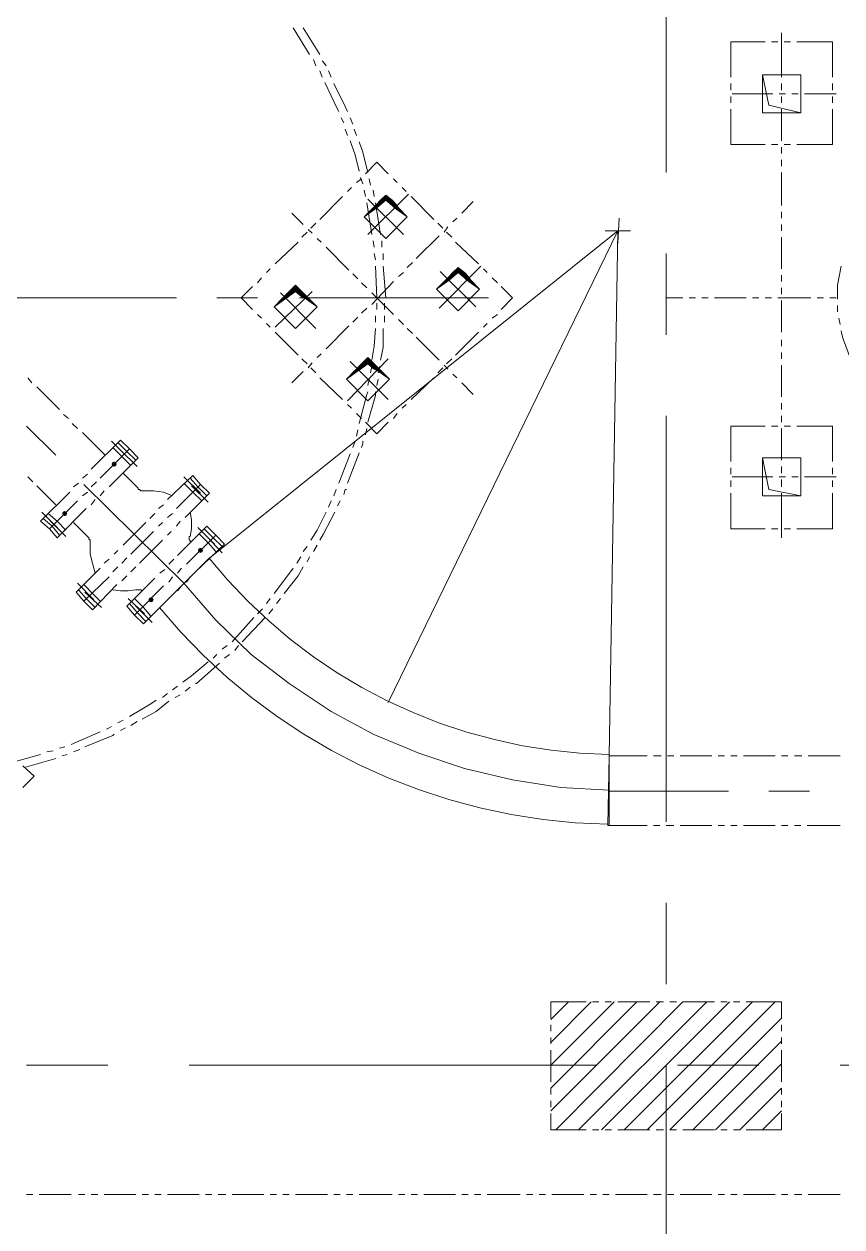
# Model space of a CAD drawing. Header units: millimetres. Extents: x 29 to 95071, y 20 to 67221.
# Drawn here: x 53520 to 56715, y 33553 to 38255 of the extents above; entities that cross this region are included whole.
import ezdxf

# ---------------------------------------------------------------- set-up
doc = ezdxf.new("R2010")
doc.units = ezdxf.units.MM

msp = doc.modelspace()

# ---------------------------------------------------------------- hatches: boundary and pattern name
h = msp.add_hatch(color=7)
h.paths.add_polyline_path([(54932.7, 37565.6), (54912.9, 37565.6), (54907.9, 37545.7)])
h.paths.add_polyline_path([(54912.9, 37565.6), (54907.9, 37545.7), (54893.1, 37545.7)])
h = msp.add_hatch(color=7)
h.dxf.hatch_style = 2
h.paths.add_polyline_path([(54932.7, 37585.4), (54957.5, 37565.6), (54912.9, 37565.6)])
h = msp.add_hatch(color=7)
h.paths.add_polyline_path([(54957.5, 37565.6), (54932.7, 37565.6), (54977.3, 37545.7)])
h.paths.add_polyline_path([(54932.7, 37565.6), (54977.3, 37545.7), (54957.5, 37545.7)])
h = msp.add_hatch(color=7)
h.paths.add_polyline_path([(54898, 37535.8), (54893.1, 37545.7)])
h.paths.add_polyline_path([(54893.1, 37545.7), (54898, 37535.8), (54883.2, 37535.8)])
h.paths.add_polyline_path([(54898, 37535.8), (54883.2, 37535.8), (54848.5, 37501.1)])
h = msp.add_hatch(color=7)
h.dxf.hatch_style = 2
h.paths.add_polyline_path([(54893.1, 37545.7), (54907.9, 37545.7), (54898, 37535.8)])
h = msp.add_hatch(color=7)
h.paths.add_polyline_path([(54977.3, 37545.7), (54957.5, 37545.7), (54967.4, 37535.8)])
h.paths.add_polyline_path([(54957.5, 37545.7), (54967.4, 37535.8)])
h = msp.add_hatch(color=7)
h.dxf.hatch_style = 2
h.paths.add_polyline_path([(54977.3, 37545.7), (54982.3, 37535.8), (54967.4, 37535.8)])
h = msp.add_hatch(color=7)
h.paths.add_polyline_path([(54982.3, 37535.8), (54967.4, 37535.8)])
h.paths.add_polyline_path([(54982.3, 37535.8), (54967.4, 37535.8)])
h.paths.add_polyline_path([(54967.4, 37535.8), (54982.3, 37535.8), (55017, 37501.1)])
h = msp.add_hatch(color=7)
h.paths.add_polyline_path([(55215.2, 37283), (55195.4, 37283), (55190.5, 37263.2)])
h.paths.add_polyline_path([(55195.4, 37283), (55190.5, 37263.2), (55175.6, 37263.2)])
h = msp.add_hatch(color=7)
h.dxf.hatch_style = 2
h.paths.add_polyline_path([(55215.2, 37302.9), (55240, 37283), (55195.4, 37283)])
h = msp.add_hatch(color=7)
h.paths.add_polyline_path([(55240, 37283), (55215.2, 37283), (55259.9, 37263.2)])
h.paths.add_polyline_path([(55215.2, 37283), (55259.9, 37263.2), (55240, 37263.2)])
h = msp.add_hatch(color=7)
h.dxf.hatch_style = 2
h.paths.add_polyline_path([(55165.7, 37253.3), (55180.5, 37253.3), (55131, 37218.6)])
h = msp.add_hatch(color=7)
h.paths.add_polyline_path([(55190.5, 37263.2), (55175.6, 37263.2), (55180.5, 37253.3)])
h.paths.add_polyline_path([(55175.6, 37263.2), (55180.5, 37253.3), (55165.7, 37253.3)])
h = msp.add_hatch(color=7)
h.paths.add_polyline_path([(55254.9, 37253.3), (55249.9, 37253.3)])
h.paths.add_polyline_path([(55254.9, 37253.3), (55249.9, 37253.3), (55240, 37263.2)])
h = msp.add_hatch(color=7)
h.dxf.hatch_style = 2
h.paths.add_polyline_path([(55240, 37263.2), (55259.9, 37263.2), (55254.9, 37253.3)])
h = msp.add_hatch(color=7)
h.paths.add_polyline_path([(55254.9, 37253.3), (55249.9, 37253.3), (55264.8, 37253.3)])
h.paths.add_polyline_path([(55249.9, 37253.3), (55264.8, 37253.3), (55299.5, 37218.6)])
h = msp.add_hatch(color=7)
h.dxf.hatch_style = 2
h.paths.add_polyline_path([(55259.9, 37263.2), (55264.8, 37253.3), (55254.9, 37253.3)])
h = msp.add_hatch(color=7)
h.paths.add_polyline_path([(54551.1, 37188.9), (54536.2, 37188.9), (54546.1, 37183.9)])
h.paths.add_polyline_path([(54536.2, 37188.9), (54546.1, 37183.9), (54531.2, 37183.9)])
h = msp.add_hatch(color=7)
h.paths.add_polyline_path([(54580.8, 37208.7), (54556, 37208.7), (54551.1, 37188.9)])
h.paths.add_polyline_path([(54556, 37208.7), (54551.1, 37188.9), (54536.2, 37188.9)])
h = msp.add_hatch(color=7)
h.dxf.hatch_style = 2
h.paths.add_polyline_path([(54580.8, 37233.5), (54600.6, 37208.7), (54556, 37208.7)])
h = msp.add_hatch(color=7)
h.paths.add_polyline_path([(54600.6, 37208.7), (54580.8, 37208.7), (54620.5, 37188.9)])
h.paths.add_polyline_path([(54580.8, 37208.7), (54620.5, 37188.9), (54605.6, 37188.9)])
h = msp.add_hatch(color=7)
h.paths.add_polyline_path([(54620.5, 37188.9), (54605.6, 37188.9), (54615.5, 37183.9)])
h.paths.add_polyline_path([(54605.6, 37188.9), (54615.5, 37183.9)])
h = msp.add_hatch(color=7)
h.dxf.hatch_style = 2
h.paths.add_polyline_path([(54620.5, 37188.9), (54630.4, 37183.9), (54615.5, 37183.9)])
h = msp.add_hatch(color=7)
h.dxf.hatch_style = 2
h.paths.add_polyline_path([(54531.2, 37183.9), (54541.2, 37183.9), (54496.5, 37149.2)])
h = msp.add_hatch(color=7)
h.paths.add_polyline_path([(54541.2, 37183.9), (54531.2, 37183.9)])
h.paths.add_polyline_path([(54541.2, 37183.9), (54531.2, 37183.9), (54546.1, 37183.9)])
h = msp.add_hatch(color=7)
h.paths.add_polyline_path([(54630.4, 37183.9), (54615.5, 37183.9)])
h.paths.add_polyline_path([(54630.4, 37183.9), (54615.5, 37183.9)])
h.paths.add_polyline_path([(54615.5, 37183.9), (54630.4, 37183.9), (54665.1, 37149.2)])
h = msp.add_hatch(color=7)
h.paths.add_polyline_path([(54833.6, 36906.3), (54818.7, 36906.3), (54828.6, 36901.4)])
h.paths.add_polyline_path([(54818.7, 36906.3), (54828.6, 36901.4), (54813.8, 36901.4)])
h = msp.add_hatch(color=7)
h.paths.add_polyline_path([(54863.3, 36926.2), (54838.5, 36926.2), (54833.6, 36906.3)])
h.paths.add_polyline_path([(54838.5, 36926.2), (54833.6, 36906.3), (54818.7, 36906.3)])
h = msp.add_hatch(color=7)
h.dxf.hatch_style = 2
h.paths.add_polyline_path([(54863.3, 36951), (54888.1, 36926.2), (54838.5, 36926.2)])
h = msp.add_hatch(color=7)
h.paths.add_polyline_path([(54888.1, 36926.2), (54863.3, 36926.2), (54903, 36906.3)])
h.paths.add_polyline_path([(54863.3, 36926.2), (54903, 36906.3), (54888.1, 36906.3)])
h = msp.add_hatch(color=7)
h.paths.add_polyline_path([(54903, 36906.3), (54888.1, 36906.3), (54898, 36901.4)])
h.paths.add_polyline_path([(54888.1, 36906.3), (54898, 36901.4)])
h = msp.add_hatch(color=7)
h.dxf.hatch_style = 2
h.paths.add_polyline_path([(54903, 36906.3), (54912.9, 36901.4), (54898, 36901.4)])
h = msp.add_hatch(color=7)
h.dxf.hatch_style = 2
h.paths.add_polyline_path([(54813.8, 36901.4), (54823.7, 36901.4), (54779.1, 36866.7)])
h = msp.add_hatch(color=7)
h.paths.add_polyline_path([(54823.7, 36901.4), (54813.8, 36901.4)])
h.paths.add_polyline_path([(54823.7, 36901.4), (54813.8, 36901.4), (54828.6, 36901.4)])
h = msp.add_hatch(color=7)
h.paths.add_polyline_path([(54912.9, 36901.4), (54898, 36901.4)])
h.paths.add_polyline_path([(54912.9, 36901.4), (54898, 36901.4)])
h.paths.add_polyline_path([(54898, 36901.4), (54912.9, 36901.4), (54947.6, 36866.7)])
h = msp.add_hatch(color=7)
h.dxf.hatch_style = 2
h.paths.add_polyline_path([(53872, 36524.7), (53865, 36527.6), (53862.1, 36534.6), (53865, 36541.6), (53872, 36544.5), (53879, 36541.6), (53881.9, 36534.6), (53879, 36527.6)])
h = msp.add_hatch(color=7)
h.dxf.hatch_style = 2
h.paths.add_polyline_path([(53678.7, 36331.4), (53671.7, 36334.3), (53668.8, 36341.3), (53671.7, 36348.3), (53678.7, 36351.2), (53685.7, 36348.3), (53688.6, 36341.3), (53685.7, 36334.3)])
h = msp.add_hatch(color=7)
h.dxf.hatch_style = 2
h.paths.add_polyline_path([(54209.1, 36187.6), (54202.1, 36190.6), (54199.2, 36197.6), (54202.1, 36204.6), (54209.1, 36207.5), (54216.1, 36204.6), (54219, 36197.6), (54216.1, 36190.6)])
h = msp.add_hatch(color=7)
h.dxf.hatch_style = 2
h.paths.add_polyline_path([(54015.8, 35994.3), (54008.8, 35997.3), (54005.8, 36004.3), (54008.8, 36011.3), (54015.8, 36014.2), (54022.8, 36011.3), (54025.7, 36004.3), (54022.8, 35997.3)])

# ---------------------------------------------------------------- linework, layer by layer
at = {"color": 7, "lineweight": 0}
for points in [[(56028.1, 37674.6), (56028.1, 39265.7)], [(54635.3, 38135.6), (54570.9, 38239.7)], [(54675, 38135.6), (54610.5, 38239.7)], [(56280.9, 38046.4), (56280.9, 38185.1)], [(56280.9, 38185.1), (56414.7, 38185.1)], [(56439.5, 38185.1), (56464.3, 38185.1)], [(56479.2, 38046.4), (56479.2, 38219.8)], [(56489.1, 38185.1), (56513.9, 38185.1)], [(56538.6, 38185.1), (56677.4, 38185.1)], [(56677.4, 38046.4), (56677.4, 38185.1)], [(54660.1, 38091), (54650.2, 38115.7)], [(54699.8, 38091), (54689.9, 38105.8), (54684.9, 38110.8)], [(54684.9, 38046.4), (54675, 38071.1)], [(54719.6, 38046.4), (54709.7, 38071.1)], [(56404.8, 38056.3), (56553.5, 38056.3)], [(56429.6, 37937.3), (56404.8, 38056.3), (56404.8, 37907.6)], [(56553.5, 37907.6), (56553.5, 38056.3)], [(54749.3, 37912.5), (54744.4, 37922.4), (54694.8, 38026.5)], [(54784, 37912.5), (54774.1, 37932.4), (54729.5, 38021.6)], [(56280.9, 37996.8), (56280.9, 38021.6)], [(56479.2, 37996.8), (56479.2, 38021.6)], [(56677.4, 37996.8), (56677.4, 38021.6)], [(56280.9, 37947.2), (56280.9, 37972)], [(56285.9, 37981.9), (56444.5, 37981.9)], [(56469.2, 37981.9), (56494, 37981.9)], [(56479.2, 37947.2), (56479.2, 37972)], [(56518.8, 37981.9), (56543.6, 37981.9)], [(56568.4, 37981.9), (56692.3, 37981.9)], [(56677.4, 37947.2), (56677.4, 37972)], [(56280.9, 37783.7), (56280.9, 37922.4)], [(56404.8, 37907.6), (56553.5, 37907.6), (56429.6, 37937.3)], [(56479.2, 37798.5), (56479.2, 37922.4)], [(56677.4, 37783.7), (56677.4, 37922.4)], [(54769.2, 37867.9), (54759.2, 37887.7)], [(54803.9, 37863), (54793.9, 37887.7)], [(54784, 37818.4), (54774.1, 37843.1)], [(54828.6, 37679.6), (54813.8, 37744), (54793.9, 37798.5)], [(54818.7, 37818.4), (54808.8, 37843.1)], [(54863.3, 37674.6), (54843.5, 37753.9), (54828.6, 37793.6)], [(56280.9, 37783.7), (56414.7, 37783.7)], [(56439.5, 37783.7), (56464.3, 37783.7)], [(56479.2, 37749), (56479.2, 37773.7)], [(56489.1, 37783.7), (56513.9, 37783.7)], [(56538.6, 37783.7), (56677.4, 37783.7)], [(54853.4, 37669.7), (54898, 37714.3)], [(54898, 37714.3), (54942.6, 37669.7)], [(56479.2, 37699.4), (56479.2, 37724.2)], [(56479.2, 37545.7), (56479.2, 37674.6)], [(54784, 37600.3), (54798.9, 37615.1)], [(54818.7, 37635), (54838.5, 37649.8)], [(54843.5, 37630), (54833.6, 37654.8)], [(54873.2, 37625), (54868.3, 37649.8)], [(54962.5, 37649.8), (54977.3, 37635)], [(54997.2, 37615.1), (55012, 37600.3)], [(54675, 37491.2), (54764.2, 37580.4)], [(54853.4, 37580.4), (54848.5, 37605.2)], [(54932.7, 37585.4), (54848.5, 37501.1), (54932.7, 37565.6)], [(55021.9, 37590.3), (54863.3, 37431.7)], [(54863.3, 37570.5), (55002.1, 37431.7)], [(54888.1, 37580.4), (54883.2, 37605.2)], [(55017, 37501.1), (54932.7, 37585.4)], [(54932.7, 37565.6), (55017, 37501.1)], [(54932.7, 37565.6), (55017, 37501.1)], [(55031.9, 37580.4), (55121.1, 37491.2)], [(54878.2, 37431.7), (54858.4, 37555.7)], [(54912.9, 37431.7), (54893.1, 37555.7)], [(55230.1, 37516), (55274.7, 37560.6)], [(56479.2, 37496.2), (56479.2, 37521)], [(54565.9, 37516), (54610.5, 37471.4)], [(54640.3, 37456.5), (54660.1, 37476.3)], [(54932.7, 37416.9), (54848.5, 37501.1)], [(55017, 37501.1), (54932.7, 37416.9)], [(55135.9, 37476.3), (55155.8, 37456.5)], [(55195.4, 37481.3), (55210.3, 37496.2)], [(55839.8, 37397), (55844.7, 37496.2)], [(56479.2, 37446.6), (56479.2, 37471.4)], [(54942.6, 35602.8), (55839.8, 37446.6), (54238.8, 36162.9)], [(54605.6, 37421.8), (54625.4, 37441.7)], [(54630.4, 37451.6), (54645.2, 37436.7)], [(55051.7, 37337.6), (55140.9, 37426.8)], [(55160.7, 37441.7), (55175.6, 37461.5)], [(55170.6, 37441.7), (55190.5, 37421.8)], [(55889.3, 37446.6), (55790.2, 37446.6)], [(55805.1, 35394.6), (55839.8, 37446.6)], [(54501.5, 37317.7), (54590.7, 37402)], [(54665.1, 37416.9), (54679.9, 37402)], [(54699.8, 37382.2), (54789, 37293)], [(54888.1, 37382.2), (54883.2, 37407)], [(54917.9, 37382.2), (54917.9, 37407)], [(55205.3, 37402), (55294.5, 37317.7)], [(56479.2, 37297.9), (56479.2, 37421.8)], [(54893.1, 37332.6), (54888.1, 37357.4)], [(54922.8, 37332.6), (54922.8, 37357.4)], [(56028.1, 37040.2), (56028.1, 37357.4)], [(54466.8, 37283), (54481.7, 37297.9)], [(54898, 37183.9), (54893.1, 37307.8)], [(54932.7, 37183.9), (54922.8, 37307.8)], [(54982.3, 37268.2), (55002.1, 37283)], [(55017, 37302.9), (55036.8, 37322.7)], [(55215.2, 37302.9), (55131, 37218.6), (55215.2, 37283)], [(55304.5, 37307.8), (55140.9, 37144.3)], [(55284.6, 37149.2), (55145.9, 37288)], [(55215.2, 37283), (55299.5, 37218.6), (55215.2, 37302.9)], [(55314.4, 37297.9), (55329.2, 37283)], [(56712.1, 37307.8), (56697.3, 37233.5), (56697.3, 37179)], [(54432.1, 37243.4), (54447, 37263.2)], [(54803.9, 37278.1), (54823.7, 37258.3)], [(54838.5, 37243.4), (54858.4, 37223.6)], [(54878.2, 37159.1), (54962.5, 37248.3)], [(55349.1, 37263.2), (55368.9, 37243.4)], [(56479.2, 37248.3), (56479.2, 37273.1)], [(54367.7, 37183.9), (54412.3, 37228.5)], [(54645.2, 37208.7), (54501.5, 37069.9)], [(54660.1, 37065), (54521.3, 37203.7)], [(54580.8, 37208.7), (54665.1, 37149.2)], [(54878.2, 37203.7), (54962.5, 37119.5)], [(55215.2, 37134.3), (55131, 37218.6)], [(55299.5, 37218.6), (55215.2, 37134.3)], [(55383.8, 37228.5), (55428.4, 37183.9)], [(56479.2, 37198.8), (56479.2, 37223.6)], [(54114.9, 37183.9), (53321.8, 37183.9)], [(54432.1, 37183.9), (54273.5, 37183.9)], [(54367.7, 37183.9), (54412.3, 37139.3)], [(54580.8, 37065), (54496.5, 37149.2)], [(54665.1, 37149.2), (54580.8, 37065)], [(55334.2, 37183.9), (54595.7, 37183.9)], [(54838.5, 37124.4), (54858.4, 37144.3)], [(54898, 37139.3), (54898, 37164.1)], [(54927.8, 37139.3), (54927.8, 37164.1)], [(55383.8, 37139.3), (55428.4, 37183.9)], [(56028.1, 37183.9), (56092.6, 37183.9)], [(56117.3, 37183.9), (56142.1, 37183.9)], [(56166.9, 37183.9), (56191.7, 37183.9)], [(56216.5, 37183.9), (56340.4, 37183.9)], [(56365.2, 37183.9), (56389.9, 37183.9)], [(56414.7, 37183.9), (56439.5, 37183.9)], [(56464.3, 37183.9), (56593.2, 37183.9)], [(56479.2, 37050.1), (56479.2, 37174)], [(56617.9, 37183.9), (56642.7, 37183.9)], [(56667.5, 37183.9), (56692.3, 37183.9)], [(56697.3, 37154.2), (56697.3, 37134.3), (56697.3, 37129.4)], [(54432.1, 37119.5), (54447, 37104.6)], [(54803.9, 37089.7), (54823.7, 37109.6)], [(54893.1, 37089.7), (54893.1, 37114.5)], [(54927.8, 37089.7), (54927.8, 37114.5)], [(54982.3, 37099.7), (55002.1, 37079.8)], [(55349.1, 37104.6), (55368.9, 37119.5)], [(56702.2, 37104.6), (56707.2, 37079.8)], [(54466.8, 37084.8), (54481.7, 37069.9)], [(54501.5, 37050.1), (54590.7, 36960.9)], [(54699.8, 36985.7), (54789, 37074.9)], [(54878.2, 36941), (54888.1, 36995.6), (54893.1, 37065)], [(54912.9, 36941), (54922.8, 36990.6), (54922.8, 37065)], [(55017, 37065), (55036.8, 37045.1)], [(55205.3, 36960.9), (55294.5, 37050.1)], [(55314.4, 37069.9), (55329.2, 37084.8)], [(56712.1, 37055), (56717.1, 37030.3), (56751.8, 36936.1), (56756.7, 36931.1)], [(55051.7, 37030.3), (55140.9, 36941)], [(56479.2, 36995.6), (56479.2, 37020.3)], [(54665.1, 36951), (54679.9, 36965.8)], [(56479.2, 36946), (56479.2, 36970.8)], [(54605.6, 36946), (54625.4, 36926.2)], [(54630.4, 36911.3), (54645.2, 36931.1)], [(54640.3, 36911.3), (54660.1, 36891.5)], [(54863.3, 36951), (54779.1, 36866.7), (54863.3, 36926.2)], [(54942.6, 36946), (54784, 36782.4)], [(54942.6, 36787.4), (54793.9, 36936.1)], [(54863.3, 36926.2), (54947.6, 36866.7), (54863.3, 36951)], [(54863.3, 36926.2), (54947.6, 36866.7)], [(54873.2, 36891.5), (54878.2, 36916.3)], [(54903, 36891.5), (54907.9, 36916.3)], [(55135.9, 36891.5), (55155.8, 36911.3)], [(55160.7, 36921.2), (55175.6, 36906.3)], [(55170.6, 36926.2), (55190.5, 36946)], [(56479.2, 36797.3), (56479.2, 36921.2)], [(53549.8, 36851.8), (53535, 36871.7)], [(54565.9, 36851.8), (54610.5, 36896.4)], [(54675, 36871.7), (54764.2, 36787.4)], [(54863.3, 36782.4), (54779.1, 36866.7)], [(54863.3, 36841.9), (54868.3, 36866.7)], [(54947.6, 36866.7), (54863.3, 36782.4)], [(54898, 36841.9), (54903, 36866.7)], [(55031.9, 36787.4), (55121.1, 36871.7)], [(55195.4, 36886.5), (55210.3, 36871.7)], [(53658.9, 36747.7), (53569.7, 36837)], [(54828.6, 36693.2), (54858.4, 36807.2), (54863.3, 36817.1)], [(54863.3, 36698.2), (54893.1, 36802.3), (54893.1, 36817.1)], [(55230.1, 36851.8), (55274.7, 36807.2)], [(54784, 36767.6), (54798.9, 36752.7)], [(54997.2, 36752.7), (55012, 36767.6)], [(56479.2, 36747.7), (56479.2, 36772.5)], [(53693.6, 36713), (53673.8, 36727.9)], [(54818.7, 36732.9), (54838.5, 36713)], [(54962.5, 36713), (54977.3, 36732.9)], [(56028.1, 35136.9), (56028.1, 36723)], [(56479.2, 36698.2), (56479.2, 36723)], [(53530, 36683.3), (53644, 36569.3)], [(53728.3, 36673.4), (53708.5, 36693.2)], [(54853.4, 36698.2), (54898, 36653.6)], [(54853.4, 36648.6), (54858.4, 36673.4)], [(54898, 36653.6), (54942.6, 36698.2)], [(56280.9, 36544.5), (56280.9, 36683.3)], [(56280.9, 36683.3), (56414.7, 36683.3)], [(56439.5, 36683.3), (56464.3, 36683.3)], [(56479.2, 36549.5), (56479.2, 36673.4)], [(56489.1, 36683.3), (56513.9, 36683.3)], [(56538.6, 36683.3), (56677.4, 36683.3)], [(56677.4, 36544.5), (56677.4, 36683.3)], [(53837.3, 36569.3), (53748.1, 36658.5)], [(53782.8, 36514.8), (53896.8, 36628.8)], [(53926.5, 36559.4), (53862.1, 36623.8)], [(53896.8, 36628.8), (53931.5, 36594.1)], [(54803.9, 36599), (54813.8, 36623.8)], [(54818.7, 36643.6), (54823.7, 36668.4)], [(54838.5, 36599), (54843.5, 36613.9), (54843.5, 36623.8)], [(53817.5, 36480.1), (53931.5, 36594.1)], [(53817.5, 36480.1), (53931.5, 36594.1)], [(53901.8, 36564.3), (53867.1, 36599)], [(53921.6, 36584.2), (53886.9, 36618.9)], [(53896.8, 36589.1), (53961.2, 36524.7)], [(53921.6, 36584.2), (53956.3, 36549.5)], [(53966.2, 36559.4), (53931.5, 36594.1)], [(54784, 36460.3), (54828.6, 36579.2)], [(53852.2, 36445.4), (53966.2, 36559.4)], [(53901.8, 36564.3), (53936.5, 36529.6)], [(54749.3, 36460.3), (54793.9, 36574.3)], [(56404.8, 36559.4), (56553.5, 36559.4)], [(56553.5, 36410.7), (56553.5, 36559.4)], [(53554.8, 36465.2), (53535, 36485)], [(53748.1, 36480.1), (53767.9, 36495)], [(53986, 36430.5), (53981.1, 36430.5), (53976.1, 36430.5), (53971.2, 36435.5), (53966.2, 36435.5), (53966.2, 36440.4), (53906.7, 36499.9)], [(54080.2, 36395.8), (54179.3, 36490)], [(54209.1, 36420.6), (54144.6, 36485)], [(54179.3, 36490), (54209.1, 36455.3)], [(56280.9, 36495), (56280.9, 36519.7)], [(56285.9, 36485), (56444.5, 36485)], [(56469.2, 36485), (56494, 36485)], [(56479.2, 36499.9), (56479.2, 36524.7)], [(56518.8, 36485), (56543.6, 36485)], [(56568.4, 36485), (56692.3, 36485)], [(56677.4, 36495), (56677.4, 36519.7)], [(53644, 36376), (53569.7, 36450.3)], [(53713.4, 36445.4), (53733.2, 36460.3)], [(53753.1, 36455.3), (54144.6, 36068.7)], [(53782.8, 36445.4), (53802.6, 36465.2)], [(53782.8, 36445.4), (53802.6, 36465.2)], [(54114.9, 36361.1), (54209.1, 36455.3)], [(54114.9, 36361.1), (54209.1, 36455.3)], [(54179.3, 36425.6), (54144.6, 36460.3)], [(54199.2, 36445.4), (54169.4, 36480.1)], [(54174.4, 36450.3), (54238.8, 36385.9)], [(54199.2, 36445.4), (54233.8, 36410.7)], [(54243.8, 36420.6), (54209.1, 36455.3)], [(54729.5, 36410.7), (54739.4, 36435.5)], [(54769.2, 36415.6), (54774.1, 36435.5), (54779.1, 36435.5)], [(56280.9, 36445.4), (56280.9, 36470.2)], [(56479.2, 36445.4), (56479.2, 36475.1)], [(56677.4, 36445.4), (56677.4, 36470.2)], [(53584.5, 36311.6), (53698.5, 36425.6)], [(53619.2, 36281.8), (53728.3, 36390.9)], [(53619.2, 36281.8), (53728.3, 36390.9)], [(53748.1, 36410.7), (53767.9, 36425.6)], [(53748.1, 36410.7), (53767.9, 36425.6)], [(53782.8, 36376), (53797.7, 36395.8)], [(53817.5, 36410.7), (53832.4, 36430.5)], [(54100, 36410.7), (54065.3, 36425.6), (54025.7, 36430.5), (53986, 36430.5)], [(54149.6, 36326.4), (54243.8, 36420.6)], [(54179.3, 36425.6), (54214, 36390.9)], [(54709.7, 36366.1), (54719.6, 36390.9)], [(54744.4, 36371), (54754.3, 36390.9)], [(56280.9, 36281.8), (56280.9, 36420.6)], [(56479.2, 36247.1), (56479.2, 36420.6)], [(56677.4, 36281.8), (56677.4, 36420.6)], [(53653.9, 36281.8), (53589.5, 36346.3)], [(53649, 36311.6), (53614.3, 36341.3)], [(53649, 36247.1), (53763, 36361.1)], [(54010.8, 36321.5), (54030.6, 36341.3)], [(54045.5, 36361.1), (54065.3, 36376)], [(54080.2, 36326.4), (54100, 36341.3)], [(54080.2, 36326.4), (54100, 36341.3)], [(54169.4, 36252.1), (54174.4, 36281.8), (54174.4, 36316.5), (54169.4, 36346.3)], [(54640.3, 36237.2), (54665.1, 36276.9), (54699.8, 36346.3)], [(54675, 36237.2), (54689.9, 36262), (54734.5, 36346.3)], [(53584.5, 36311.6), (53619.2, 36281.8)], [(53629.2, 36291.7), (53594.5, 36321.5)], [(53619.2, 36316.5), (53683.7, 36252.1)], [(53649, 36311.6), (53683.7, 36276.9)], [(53772.9, 36247.1), (53713.4, 36306.6)], [(53906.7, 36217.4), (53995.9, 36306.6)], [(54045.5, 36291.7), (54060.4, 36306.6)], [(54045.5, 36291.7), (54060.4, 36306.6)], [(54114.9, 36291.7), (54129.8, 36311.6)], [(53649, 36247.1), (53619.2, 36281.8)], [(53629.2, 36291.7), (53658.9, 36257)], [(53772.9, 36247.1), (53772.9, 36242.2), (53777.8, 36237.2), (53777.8, 36232.3), (53777.8, 36227.3), (53777.8, 36222.3), (53777.8, 36182.7), (53787.8, 36148), (53797.7, 36108.3)], [(53936.5, 36182.7), (54025.7, 36271.9)], [(53936.5, 36182.7), (54025.7, 36271.9)], [(54080.2, 36257), (54095.1, 36271.9)], [(54119.8, 36177.7), (54233.8, 36291.7)], [(54154.5, 36143), (54268.5, 36257)], [(54154.5, 36143), (54268.5, 36257)], [(54174.4, 36232.3), (54169.4, 36232.3), (54169.4, 36237.2), (54164.5, 36237.2), (54164.5, 36242.2), (54164.5, 36247.1), (54164.5, 36252.1), (54169.4, 36252.1)], [(54263.6, 36222.3), (54199.2, 36286.8)], [(54238.8, 36227.3), (54204.1, 36262)], [(54258.6, 36247.1), (54223.9, 36281.8)], [(54233.8, 36291.7), (54268.5, 36257)], [(54233.8, 36252.1), (54293.3, 36187.6)], [(54258.6, 36247.1), (54293.3, 36212.4)], [(54303.2, 36222.3), (54268.5, 36257)], [(56280.9, 36281.8), (56414.7, 36281.8)], [(56439.5, 36281.8), (56464.3, 36281.8)], [(56489.1, 36281.8), (56513.9, 36281.8)], [(56538.6, 36281.8), (56677.4, 36281.8)], [(53971.2, 36148), (54060.4, 36237.2)], [(54189.2, 36113.3), (54303.2, 36222.3)], [(54238.8, 36227.3), (54268.5, 36192.6)], [(54610.5, 36192.6), (54625.4, 36212.4)], [(54650.2, 36192.6), (54665.1, 36217.4)], [(53832.4, 36148), (53852.2, 36162.9)], [(53872, 36182.7), (53886.9, 36197.6)], [(53901.8, 36148), (53921.6, 36167.8)], [(53901.8, 36148), (53921.6, 36167.8)], [(54045.5, 35969.6), (54238.8, 36162.9)], [(54045.5, 35969.6), (54238.8, 36162.9)], [(54085.2, 36143), (54105, 36162.9)], [(54242.4, 36168.1), (54316, 36081.2), (54393.8, 35999), (54475.7, 35921.6), (54561.4, 35849), (54650.8, 35781.5), (54743.4, 35719), (54839.2, 35661.8), (54937.9, 35609.9), (55039.3, 35563.4), (55143.1, 35522.5), (55249.2, 35487.2), (55357.2, 35457.8), (55467, 35434.2), (55578.3, 35416.6), (55691, 35405.1), (55804.7, 35399.9)], [(54585.8, 36148), (54600.6, 36172.8)], [(54625.4, 36153), (54635.3, 36172.8)], [(53723.3, 36034), (53817.5, 36128.2)], [(53867.1, 36113.3), (53886.9, 36133.1)], [(53867.1, 36113.3), (53886.9, 36133.1)], [(53936.5, 36113.3), (53956.3, 36133.1)], [(54050.5, 36108.3), (54070.3, 36123.2)], [(54119.8, 36108.3), (54134.7, 36128.2)], [(54119.8, 36108.3), (54134.7, 36128.2)], [(54496.5, 36029), (54561, 36113.3), (54570.9, 36128.2)], [(54536.2, 36029), (54590.7, 36098.4), (54610.5, 36133.1)], [(53792.7, 36004.3), (53728.3, 36068.7)], [(53753.1, 35999.3), (53852.2, 36093.5)], [(53753.1, 35999.3), (53852.2, 36093.5)], [(53787.8, 36029), (53753.1, 36063.7)], [(53787.8, 35964.6), (53881.9, 36063.7)], [(53901.8, 36078.6), (53921.6, 36098.4)], [(53921.6, 35979.5), (54030.6, 36088.5)], [(54085.2, 36073.6), (54100, 36093.5)], [(54085.2, 36073.6), (54100, 36093.5)], [(54144.6, 36068.7), (54268.5, 35925), (54407.3, 35791.1), (54556, 35677.1), (54719.6, 35568.1), (54883.2, 35478.9), (55061.6, 35404.5), (55240, 35345), (55428.4, 35300.4), (55616.7, 35270.7), (55805.1, 35260.8)], [(54154.5, 36073.6), (54169.4, 36093.5)], [(53723.3, 36034), (53753.1, 35999.3)], [(53763, 36009.2), (53733.2, 36043.9)], [(53758, 36034), (53822.5, 35974.5)], [(53787.8, 36029), (53817.5, 35999.3)], [(53867.1, 36043.9), (53896.8, 36039), (53926.5, 36039), (53956.3, 36043.9), (53961.2, 36043.9), (53966.2, 36043.9), (53971.2, 36043.9), (53976.1, 36043.9)], [(53951.3, 35944.8), (54065.3, 36058.8)], [(53951.3, 35944.8), (54065.3, 36058.8)], [(53981.1, 36039), (53976.1, 36043.9)], [(53986, 35910.1), (54100, 36024.1)], [(54119.8, 36039), (54134.7, 36058.8)], [(53787.8, 35964.6), (53753.1, 35999.3)], [(53763, 36009.2), (53797.7, 35974.5)], [(53921.6, 35979.5), (53951.3, 35944.8)], [(53991, 35949.7), (53926.5, 36009.2)], [(53961.2, 35954.7), (53931.5, 35989.4)], [(53986, 35974.5), (53951.3, 36009.2)], [(53956.3, 35979.5), (54020.7, 35915)], [(53986, 35974.5), (54015.8, 35939.8)], [(54048.8, 35974), (54132.1, 35878.2), (54220.1, 35787.5), (54312.4, 35702.1), (54408.9, 35622.1), (54509.3, 35547.6), (54613.3, 35478.8), (54720.8, 35415.7), (54831.3, 35358.5), (54944.8, 35307.4), (55061, 35262.3), (55179.5, 35223.5), (55300.2, 35191.1), (55422.8, 35165.1), (55547.1, 35145.8), (55672.8, 35133.1), (55799.7, 35127.3)], [(54432.1, 35949.7), (54447, 35964.6), (54451.9, 35969.6)], [(54466.8, 35989.4), (54481.7, 36009.2)], [(54476.7, 35949.7), (54491.6, 35969.6)], [(54506.5, 35989.4), (54521.3, 36009.2)], [(53986, 35910.1), (53951.3, 35944.8)], [(53961.2, 35954.7), (53995.9, 35920)], [(54333, 35840.7), (54417.2, 35934.9)], [(54372.6, 35840.7), (54461.8, 35934.9)], [(54293.3, 35811), (54313.2, 35825.8)], [(54342.9, 35806), (54357.8, 35825.8)], [(54258.6, 35776.3), (54273.5, 35791.1)], [(54303.2, 35776.3), (54323.1, 35791.1)], [(54139.7, 35682.1), (54174.4, 35706.9), (54238.8, 35761.4)], [(54189.2, 35677.1), (54194.2, 35677.1), (54283.4, 35756.4)], [(54060.4, 35622.6), (54080.2, 35637.5)], [(54100, 35652.3), (54119.8, 35667.2)], [(54149.6, 35647.4), (54169.4, 35662.3)], [(53931.5, 35548.3), (54015.8, 35597.8), (54035.6, 35612.7)], [(53981.1, 35538.3), (54035.6, 35568.1), (54085.2, 35607.7)], [(54109.9, 35622.6), (54129.8, 35632.5)], [(53842.3, 35498.7), (53852.2, 35503.6), (53862.1, 35508.6)], [(53886.9, 35523.5), (53906.7, 35533.4)], [(53896.8, 35493.7), (53916.6, 35503.6)], [(53936.5, 35513.6), (53961.2, 35528.4)], [(53703.5, 35439.2), (53817.5, 35488.8)], [(53758, 35429.3), (53867.1, 35473.9), (53872, 35478.9)], [(53609.3, 35409.5), (53634.1, 35414.4)], [(53658.9, 35424.3), (53678.7, 35429.3)], [(53713.4, 35409.5), (53738.2, 35419.4)], [(53465.6, 35364.9), (53495.3, 35374.8), (53584.5, 35399.6)], [(53515.1, 35354.9), (53559.8, 35315.3)], [(53525.1, 35350), (53644, 35384.7)], [(53668.8, 35394.6), (53688.6, 35399.6)], [(55805.1, 35394.6), (55800.1, 35122)], [(55805.1, 35394.6), (55953.8, 35394.6)], [(55805.1, 35394.6), (55805.1, 35122)], [(55978.6, 35394.6), (56008.3, 35394.6)], [(56033.1, 35394.6), (56057.9, 35394.6)], [(56082.6, 35394.6), (56206.6, 35394.6)], [(56231.3, 35394.6), (56256.1, 35394.6)], [(56280.9, 35394.6), (56305.7, 35394.6)], [(56330.5, 35394.6), (56454.4, 35394.6)], [(56479.2, 35394.6), (56503.9, 35394.6)], [(56528.7, 35394.6), (56558.5, 35394.6)], [(56583.2, 35394.6), (56707.2, 35394.6)], [(53559.8, 35315.3), (53515.1, 35270.7)], [(55805.1, 35255.8), (56271, 35255.8)], [(56429.6, 35255.8), (56588.2, 35255.8)], [(55800.1, 35122), (55953.8, 35122)], [(55978.6, 35122), (56003.3, 35122)], [(56028.1, 35122), (56057.9, 35122)], [(56082.6, 35122), (56206.6, 35122)], [(56231.3, 35122), (56256.1, 35122)], [(56280.9, 35122), (56305.7, 35122)], [(56330.5, 35122), (56454.4, 35122)], [(56479.2, 35122), (56503.9, 35122)], [(56528.7, 35122), (56553.5, 35122)], [(56578.3, 35122), (56707.2, 35122)], [(56028.1, 34502.4), (56028.1, 34819.6)], [(55715.9, 34433), (55577.1, 34433), (55577.1, 34368.6)], [(55577.1, 34363.6), (55646.5, 34433)], [(55577.1, 34274.4), (55735.7, 34433)], [(55577.1, 34185.2), (55824.9, 34433)], [(55577.1, 34096), (55914.1, 34433)], [(55577.1, 34006.8), (56003.3, 34433)], [(55596.9, 33932.4), (56092.6, 34433)], [(55686.1, 33932.4), (56186.7, 34433)], [(55765.4, 34433), (55740.6, 34433)], [(55775.3, 33932.4), (56275.9, 34433)], [(55815, 34433), (55790.2, 34433)], [(55963.7, 34433), (55839.8, 34433)], [(55864.6, 33932.4), (56365.2, 34433)], [(55953.8, 33932.4), (56454.4, 34433)], [(56018.2, 34433), (55988.5, 34433)], [(56067.8, 34433), (56043, 34433)], [(56216.5, 34433), (56092.6, 34433)], [(56266, 34433), (56241.2, 34433)], [(56315.6, 34433), (56290.8, 34433)], [(56479.2, 34368.6), (56479.2, 34433), (56340.4, 34433)], [(56043, 33932.4), (56479.2, 34368.6)], [(55577.1, 34343.8), (55577.1, 34319)], [(56479.2, 34319), (56479.2, 34343.8)], [(55577.1, 34294.2), (55577.1, 34269.5)], [(56132.2, 33932.4), (56479.2, 34279.4)], [(56479.2, 34269.5), (56479.2, 34294.2)], [(55577.1, 34244.7), (55577.1, 34120.8)], [(56479.2, 34120.8), (56479.2, 34244.7)], [(53847.2, 34185.2), (53530, 34185.2)], [(55755.5, 34185.2), (54164.5, 34185.2)], [(56028.1, 32594.2), (56028.1, 34185.2)], [(56389.9, 34185.2), (56072.7, 34185.2)], [(56221.4, 33932.4), (56479.2, 34190.2)], [(58293.3, 34185.2), (56707.2, 34185.2)], [(55577.1, 34096), (55577.1, 34071.2)], [(56315.6, 33932.4), (56479.2, 34096)], [(56479.2, 34071.2), (56479.2, 34096)], [(55577.1, 34046.4), (55577.1, 34021.6)], [(56479.2, 34021.6), (56479.2, 34046.4)], [(55577.1, 33996.9), (55577.1, 33932.4), (55715.9, 33932.4)], [(56404.8, 33932.4), (56479.2, 34006.8)], [(56479.2, 33932.4), (56479.2, 33996.9)], [(55740.6, 33932.4), (55765.4, 33932.4)], [(55790.2, 33932.4), (55815, 33932.4)], [(55839.8, 33932.4), (55963.7, 33932.4)], [(55988.5, 33932.4), (56018.2, 33932.4)], [(56043, 33932.4), (56067.8, 33932.4)], [(56092.6, 33932.4), (56216.5, 33932.4)], [(56241.2, 33932.4), (56266, 33932.4)], [(56290.8, 33932.4), (56315.6, 33932.4)], [(56340.4, 33932.4), (56479.2, 33932.4)], [(53530, 33679.6), (53554.8, 33679.6)], [(53579.6, 33679.6), (53703.5, 33679.6)], [(53733.2, 33679.6), (53758, 33679.6)], [(53782.8, 33679.6), (53807.6, 33679.6)], [(53832.4, 33679.6), (53956.3, 33679.6)], [(53981.1, 33679.6), (54005.8, 33679.6)], [(54030.6, 33679.6), (54055.4, 33679.6)], [(54080.2, 33679.6), (54204.1, 33679.6)], [(54228.9, 33679.6), (54253.7, 33679.6)], [(54278.5, 33679.6), (54308.2, 33679.6)], [(54333, 33679.6), (54456.9, 33679.6)], [(54481.7, 33679.6), (54506.5, 33679.6)], [(54531.2, 33679.6), (54556, 33679.6)], [(54580.8, 33679.6), (54704.7, 33679.6)], [(54729.5, 33679.6), (54754.3, 33679.6)], [(54779.1, 33679.6), (54803.9, 33679.6)], [(54828.6, 33679.6), (54957.5, 33679.6)], [(54982.3, 33679.6), (55007.1, 33679.6)], [(55031.9, 33679.6), (55056.6, 33679.6)], [(55081.4, 33679.6), (55205.3, 33679.6)], [(55230.1, 33679.6), (55254.9, 33679.6)], [(55279.7, 33679.6), (55304.5, 33679.6)], [(55329.2, 33679.6), (55458.1, 33679.6)], [(55482.9, 33679.6), (55507.7, 33679.6)], [(55532.5, 33679.6), (55557.2, 33679.6)], [(55582, 33679.6), (55705.9, 33679.6)], [(55730.7, 33679.6), (55755.5, 33679.6)], [(55780.3, 33679.6), (55805.1, 33679.6)], [(55829.9, 33679.6), (55953.8, 33679.6)], [(55978.6, 33679.6), (56008.3, 33679.6)], [(56033.1, 33679.6), (56057.9, 33679.6)], [(56082.6, 33679.6), (56206.6, 33679.6)], [(56231.3, 33679.6), (56256.1, 33679.6)], [(56280.9, 33679.6), (56305.7, 33679.6)], [(56330.5, 33679.6), (56454.4, 33679.6)], [(56479.2, 33679.6), (56503.9, 33679.6)], [(56528.7, 33679.6), (56558.5, 33679.6)], [(56583.2, 33679.6), (56707.2, 33679.6)]]:
    msp.add_lwpolyline(points, dxfattribs=at)
for points in [[(54912.9, 37565.6), (54907.9, 37545.7), (54893.1, 37545.7)], [(54932.7, 37565.6), (54912.9, 37565.6), (54907.9, 37545.7)], [(54932.7, 37585.4), (54957.5, 37565.6), (54912.9, 37565.6)], [(54957.5, 37565.6), (54932.7, 37565.6), (54977.3, 37545.7)], [(54932.7, 37565.6), (54977.3, 37545.7), (54957.5, 37545.7)], [(54898, 37535.8), (54883.2, 37535.8), (54848.5, 37501.1)], [(54893.1, 37545.7), (54898, 37535.8), (54883.2, 37535.8)], [(54883.2, 37535.8), (54898, 37535.8)], [(54898, 37535.8), (54883.2, 37535.8)], [(54893.1, 37545.7), (54907.9, 37545.7), (54898, 37535.8)], [(54898, 37535.8), (54893.1, 37545.7)], [(54977.3, 37545.7), (54957.5, 37545.7), (54967.4, 37535.8)], [(54957.5, 37545.7), (54967.4, 37535.8)], [(54977.3, 37545.7), (54982.3, 37535.8), (54967.4, 37535.8)], [(54982.3, 37535.8), (54967.4, 37535.8)], [(54982.3, 37535.8), (54967.4, 37535.8)], [(54967.4, 37535.8), (54982.3, 37535.8), (55017, 37501.1)], [(55195.4, 37283), (55190.5, 37263.2), (55175.6, 37263.2)], [(55215.2, 37283), (55195.4, 37283), (55190.5, 37263.2)], [(55215.2, 37302.9), (55240, 37283), (55195.4, 37283)], [(55240, 37283), (55215.2, 37283), (55259.9, 37263.2)], [(55215.2, 37283), (55259.9, 37263.2), (55240, 37263.2)], [(55165.7, 37253.3), (55180.5, 37253.3), (55131, 37218.6)], [(55175.6, 37263.2), (55180.5, 37253.3), (55165.7, 37253.3)], [(55165.7, 37253.3), (55180.5, 37253.3)], [(55180.5, 37253.3), (55165.7, 37253.3)], [(55190.5, 37263.2), (55175.6, 37263.2), (55180.5, 37253.3)], [(55254.9, 37253.3), (55249.9, 37253.3), (55240, 37263.2)], [(55240, 37263.2), (55259.9, 37263.2), (55254.9, 37253.3)], [(55254.9, 37253.3), (55249.9, 37253.3)], [(55254.9, 37253.3), (55249.9, 37253.3), (55264.8, 37253.3)], [(55249.9, 37253.3), (55264.8, 37253.3), (55299.5, 37218.6)], [(55259.9, 37263.2), (55264.8, 37253.3), (55254.9, 37253.3)], [(55254.9, 37253.3), (55264.8, 37253.3)], [(54580.8, 37233.5), (54496.5, 37149.2), (54580.8, 37208.7), (54665.1, 37149.2)], [(54536.2, 37188.9), (54546.1, 37183.9), (54531.2, 37183.9)], [(54556, 37208.7), (54551.1, 37188.9), (54536.2, 37188.9)], [(54551.1, 37188.9), (54536.2, 37188.9), (54546.1, 37183.9)], [(54580.8, 37208.7), (54556, 37208.7), (54551.1, 37188.9)], [(54580.8, 37233.5), (54600.6, 37208.7), (54556, 37208.7)], [(54600.6, 37208.7), (54580.8, 37208.7), (54620.5, 37188.9)], [(54580.8, 37208.7), (54620.5, 37188.9), (54605.6, 37188.9)], [(54620.5, 37188.9), (54605.6, 37188.9), (54615.5, 37183.9)], [(54605.6, 37188.9), (54615.5, 37183.9)], [(54620.5, 37188.9), (54630.4, 37183.9), (54615.5, 37183.9)], [(54531.2, 37183.9), (54541.2, 37183.9), (54496.5, 37149.2)], [(54541.2, 37183.9), (54531.2, 37183.9)], [(54541.2, 37183.9), (54531.2, 37183.9), (54546.1, 37183.9)], [(54630.4, 37183.9), (54615.5, 37183.9)], [(54630.4, 37183.9), (54615.5, 37183.9)], [(54615.5, 37183.9), (54630.4, 37183.9), (54665.1, 37149.2)], [(54818.7, 36906.3), (54828.6, 36901.4), (54813.8, 36901.4)], [(54838.5, 36926.2), (54833.6, 36906.3), (54818.7, 36906.3)], [(54833.6, 36906.3), (54818.7, 36906.3), (54828.6, 36901.4)], [(54863.3, 36926.2), (54838.5, 36926.2), (54833.6, 36906.3)], [(54863.3, 36951), (54888.1, 36926.2), (54838.5, 36926.2)], [(54888.1, 36926.2), (54863.3, 36926.2), (54903, 36906.3)], [(54863.3, 36926.2), (54903, 36906.3), (54888.1, 36906.3)], [(54903, 36906.3), (54888.1, 36906.3), (54898, 36901.4)], [(54888.1, 36906.3), (54898, 36901.4)], [(54903, 36906.3), (54912.9, 36901.4), (54898, 36901.4)], [(54813.8, 36901.4), (54823.7, 36901.4), (54779.1, 36866.7)], [(54823.7, 36901.4), (54813.8, 36901.4)], [(54823.7, 36901.4), (54813.8, 36901.4), (54828.6, 36901.4)], [(54912.9, 36901.4), (54898, 36901.4)], [(54912.9, 36901.4), (54898, 36901.4)], [(54898, 36901.4), (54912.9, 36901.4), (54947.6, 36866.7)], [(56404.8, 36559.4), (56404.8, 36410.7), (56553.5, 36410.7), (56429.6, 36435.5)]]:
    msp.add_lwpolyline(points, close=True, dxfattribs=at)

doc.saveas('drawing.dxf')
